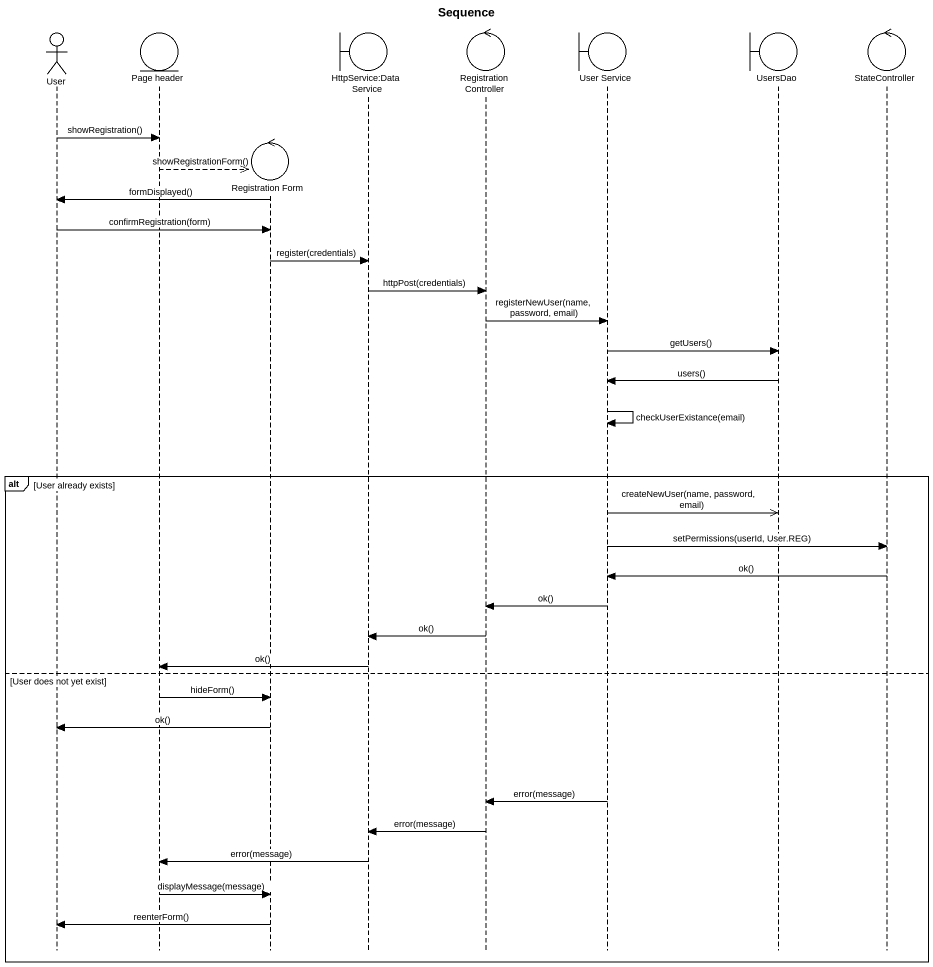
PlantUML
@startuml
title Sequence
hide footbox
actor User
entity "Page header" as Page_header
control "Registration Form" as Registration_Form
boundary "HttpService:DataService" as HttpService_DataService
control RegistrationController
boundary "User Service" as User_Service
boundary UsersDao
control StateController

User -> Page_header : showRegistration()
Page_header -->> Registration_Form ** : showRegistrationForm()
Registration_Form -> User : formDisplayed()
User -> Registration_Form : confirmRegistration(form)
Registration_Form -> HttpService_DataService : register(credentials)
HttpService_DataService -> RegistrationController : httpPost(credentials)
RegistrationController -> User_Service : registerNewUser(name, password, email)
User_Service -> UsersDao : getUsers()
UsersDao -> User_Service : users()
User_Service -> User_Service : checkUserExistance(email)
alt User already exists
  User_Service ->> UsersDao : createNewUser(name, password, email)
  User_Service -> StateController : setPermissions(userId, User.REG)
  StateController -> User_Service : ok()
  User_Service -> RegistrationController : ok()
  RegistrationController -> HttpService_DataService : ok()
  HttpService_DataService -> Page_header : ok()
else User does not yet exist
  Page_header -> Registration_Form : hideForm()
  Registration_Form -> User : ok()
  User_Service -> RegistrationController : error(message)
  RegistrationController -> HttpService_DataService : error(message)
  HttpService_DataService -> Page_header : error(message)
  Page_header -> Registration_Form : displayMessage(message)
  Registration_Form -> User : reenterForm()
end
@enduml
